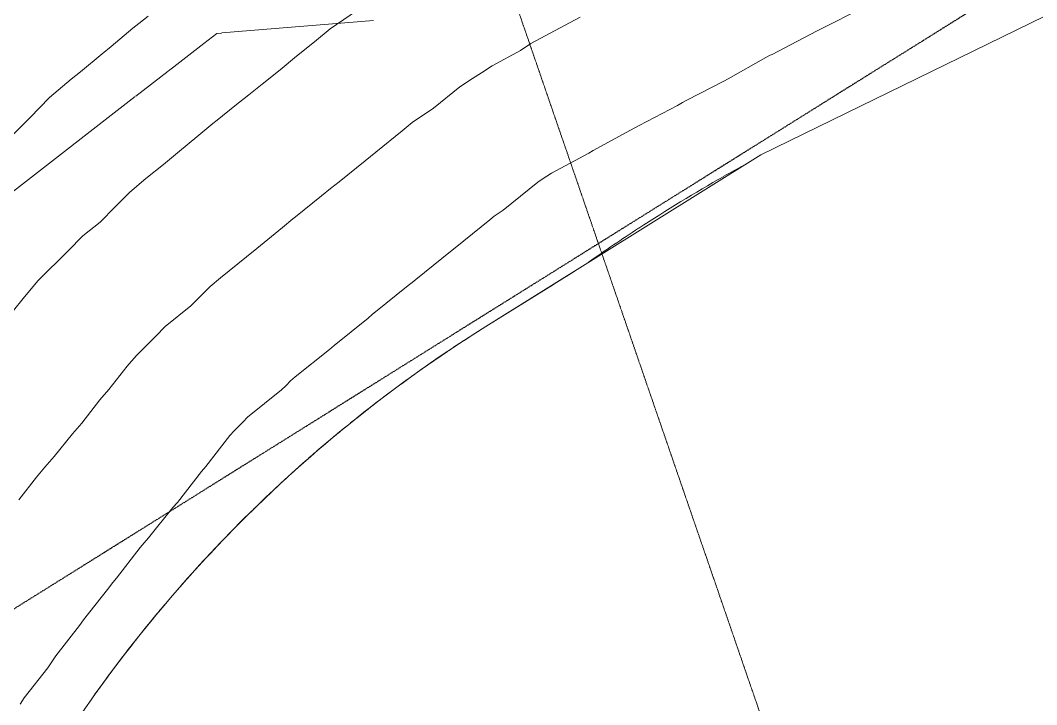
# Model space of a CAD drawing. Header units: millimetres. Extents: x -2612262 to -2065320, y 3717813 to 4283368.
# Drawn here: x -2466321 to -2456795, y 3999578 to 4005988 of the extents above; entities that cross this region are included whole.
import ezdxf

# ---------------------------------------------------------------- set-up
doc = ezdxf.new("R2010")
doc.units = ezdxf.units.MM
for name, pattern in [('Aligning Line', [3.2004, 1.6002, -1.6002]), ('BOUNDARY Tighter', [8, 4, -2, 0, -2]), ('Grid Line', [21, 12, -3, 3, -3])]:
    doc.linetypes.add(name, pattern=pattern)
for name, color, linetype, lineweight in [('A-DETL', 90, 'Continuous', 18), ('A-FLOR', 192, 'Continuous', 5), ('C-TOPO', 7, 'Continuous', 5), ('C-TOPO-MAJR', 7, 'Continuous', 20), ('C-TOPO-MINR', 7, 'Continuous', 5), ('G-ANNO-REFR', 1, 'Aligning Line', 5), ('S-GRID', 1, 'Continuous', 5)]:
    doc.layers.add(name, color=color, linetype=linetype, lineweight=lineweight)
picture_1 = doc.add_image_def('image1.jpg', size_in_pixel=(6528, 5638))

msp = doc.modelspace()

# ---------------------------------------------------------------- linework, layer by layer
at = {"layer": 'A-DETL', "linetype": 'BOUNDARY Tighter', "lineweight": 25}
msp.add_line((-2456192.9, 4006839.9), (-2471949.3, 3996995.6), dxfattribs=at)
at = {"layer": 'A-FLOR'}
for q in [(-2439132.9, 4014597.5), (-2461957.7, 4003120.2)]:
    msp.add_line((-2459381.5, 4004729.8), q, dxfattribs=at)
for points, knots in [([(-2466321, 3998583.2), (-2466255.3, 3998698.2), (-2465681.3, 3999667.1), (-2464672.2, 4000951.9), (-2463191.2, 4002281.8), (-2462379.2, 4002856.9), (-2461957.7, 4003120.2)], [-0.5333333, -0.5333333, -0.5333333, -0.5333333, -0.5, -0.25, -0.125, 0, 0, 0, 0]), ([(-2453777.6, 4000786.2), (-2454409.8, 4000478.1), (-2455511.3, 3999821.1), (-2456498.5, 3999004.2), (-2456915.4, 3998607.8)], [-1, -1, -1, -1, -0.75, -0.5454545, -0.5454545, -0.5454545, -0.5454545])]:
    msp.add_open_spline(points, degree=3, knots=knots, dxfattribs=at)
at = {"layer": 'C-TOPO'}
for p, q in [((-2461130.5, 4003637.1), (-2461321.9, 4003517.5)), ((-2461210.4, 4003587.1), (-2461130.5, 4003637.1)), ((-2461325.3, 4003515.4), (-2461957.7, 4003120.2)), ((-2462259.7, 4002925.6), (-2462177.8, 4002979.6)), ((-2462177.8, 4002979.6), (-2462169.7, 4002984.9)), ((-2462169.7, 4002984.9), (-2462162.1, 4002989.9)), ((-2462622.6, 4002675.6), (-2462627, 4002672.4)), ((-2462608.3, 4002685.8), (-2462588.9, 4002699.6)), ((-2462588.9, 4002699.6), (-2462576.7, 4002708.2)), ((-2462576.7, 4002708.2), (-2462573.4, 4002710.5)), ((-2462944.5, 4002437.9), (-2462950.9, 4002433)), ((-2462980.6, 4002410.3), (-2462966.7, 4002420.9)), ((-2462966.7, 4002420.9), (-2462948.2, 4002435.1)), ((-2462950.9, 4002433), (-2462956.6, 4002428.7)), ((-2463347, 4002118.1), (-2463278.5, 4002174.4)), ((-2463259, 4002190.3), (-2463267.1, 4002183.7)), ((-2463540.9, 4001954.4), (-2463391, 4002081.6)), ((-2463391, 4002081.6), (-2463376, 4002094)), ((-2463376, 4002094), (-2463361.5, 4002106.1)), ((-2463361.5, 4002106.1), (-2463347, 4002118.1)), ((-2463575.4, 4001924.6), (-2463583.8, 4001917.3)), ((-2463565.6, 4001933.1), (-2463572.8, 4001926.8)), ((-2463757.3, 4001763.8), (-2463742.9, 4001776.7)), ((-2463836.4, 4001692), (-2463801.6, 4001723.7)), ((-2463801.6, 4001723.7), (-2463786.6, 4001737.3)), ((-2463864.1, 4001666.5), (-2463875.5, 4001656)), ((-2464155.3, 4001389.6), (-2464167, 4001378.1)), ((-2464136.3, 4001408.2), (-2464128.9, 4001415.4)), ((-2464434.6, 4001107.1), (-2464447.8, 4001093.3)), ((-2464450.5, 4001090.5), (-2464454.8, 4001086)), ((-2464719.9, 4000799.6), (-2464698, 4000824)), ((-2465023.8, 4000448.7), (-2464965.6, 4000518)), ((-2464987.5, 4000492), (-2464998.3, 4000479.3)), ((-2464968, 4000515.2), (-2464970.8, 4000511.8)), ((-2465229.7, 4000195.8), (-2465242.2, 4000180)), ((-2465221.3, 4000206.4), (-2465229.7, 4000195.8)), ((-2465445.4, 3999916), (-2465343.9, 4000049.6)), ((-2465480, 3999869.6), (-2465487, 3999860.2)), ((-2465487, 3999860.2), (-2465500, 3999842.6)), ((-2465670.9, 3999605.5), (-2465625.8, 3999669.3))]:
    msp.add_line(p, q, dxfattribs=at)
at = {"layer": 'C-TOPO', "flags": 128}
for points in [[(-2462162.1, 4002989.9), (-2462060.2, 4003055.5), (-2461957.7, 4003120.2)], [(-2462573.4, 4002710.5), (-2462376.9, 4002846.9), (-2462318.4, 4002886.5)], [(-2462914.4, 4002460.8), (-2462779.1, 4002562), (-2462642.8, 4002661.1)], [(-2463224.9, 4002217.9), (-2463165.1, 4002265.9), (-2462980.6, 4002410.3)], [(-2463742.9, 4001776.7), (-2463568.3, 4001930.7), (-2463560.2, 4001937.7)], [(-2464111, 4001432.9), (-2463957.5, 4001579.6), (-2463875.1, 4001656.3)], [(-2464423.3, 4001118.8), (-2464277.3, 4001268.3), (-2464151.2, 4001393.6)], [(-2464679, 4000845), (-2464583.1, 4000949.5), (-2464444, 4001097.3)], [(-2464942, 4000545.7), (-2464893.8, 4000602), (-2464761.4, 4000753.2)], [(-2465321.5, 4000078.6), (-2465197.5, 4000236.3), (-2465071, 4000392)], [(-2465582.3, 3999729.9), (-2465464.3, 3999890.7), (-2465450.7, 3999909)]]:
    msp.add_lwpolyline(points, dxfattribs=at)
at = {"layer": 'C-TOPO'}
for start, end in [(123.92277, 124.40273), (123.78522, 123.92277), (125.72338, 126.28385), (125.57394, 125.72338), (127.39447, 128.0936), (129.29116, 129.88803), (129.15138, 129.29116), (130.98944, 131.6754), (132.85653, 133.46317), (132.72881, 132.85653), (134.64016, 135.27212), (134.51753, 134.64016), (136.33898, 137.10613), (138.10825, 138.93568), (137.97867, 138.09437), (139.95754, 140.73612), (139.76848, 139.88369), (141.79125, 142.5049), (141.67241, 141.79125), (143.30216, 143.40942), (143.55857, 144.25131)]:
    msp.add_arc((-2455122.4, 3992180), 12900, start, end, dxfattribs=at)
for centre, major_axis, ratio, start_param, end_param in [((-2455533.5, 3992594.9), (8956.4, 8870.3), 0.977027, 1.522478, 1.525621), ((-2455553.9, 3992546.5), (8178.3, 9608.3), 0.977513, 1.473914, 1.475899), ((-2455550.9, 3992552.9), (8282.3, 9513.7), 0.977658, 1.520434, 1.522803), ((-2455555.5, 3992542.3), (8094.4, 9675.6), 0.977835, 1.53743, 1.539807), ((-2455549.1, 3992553), (8302.1, 9496.1), 0.977782, 1.55714, 1.559693), ((-2455553.7, 3992541.1), (8099, 9672.6), 0.977954, 1.572126, 1.574439), ((-2455567.4, 3992517.4), (7624.7, 10054.3), 0.978053, 1.525095, 1.528631), ((-2455580, 3992502.4), (7268.1, 10314.3), 0.977999, 1.524673, 1.527578), ((-2455595, 3992491.8), (6948.5, 10528.1), 0.977759, 1.528008, 1.533927)]:
    msp.add_ellipse(centre, major_axis=major_axis, ratio=ratio, start_param=start_param, end_param=end_param, dxfattribs=at)
for points in [[(-2459544, 4004629.7), (-2459605.3, 4004596), (-2459666.3, 4004561.9), (-2459727.1, 4004527.4)], [(-2459728.4, 4004526.6), (-2459998.6, 4004373.1), (-2460264.1, 4004211.5), (-2460524.5, 4004042)], [(-2460526.5, 4004040.6), (-2460683.6, 4003938.4), (-2460838.8, 4003833.2), (-2460992.1, 4003725.2)]]:
    msp.add_open_spline(points, degree=3, dxfattribs=at)
at = {"layer": 'C-TOPO-MAJR', "color": 8, "lineweight": 15}
for p, q in [((-2463417.8, 4005910), (-2463100.9, 4006123.1)), ((-2463564.3, 4005787.7), (-2463417.8, 4005910)), ((-2463732.9, 4005651.9), (-2463564.3, 4005787.7)), ((-2463886.3, 4005523.9), (-2463732.9, 4005651.9)), ((-2464053.7, 4005389.1), (-2463886.3, 4005523.9)), ((-2464179.2, 4005290.1), (-2464053.7, 4005389.1)), ((-2464309.6, 4005187.5), (-2464179.2, 4005290.1)), ((-2464475.5, 4005053.9), (-2464309.6, 4005187.5)), ((-2464666.6, 4004896.4), (-2464517.4, 4005021)), ((-2464517.4, 4005021), (-2464475.5, 4005053.9)), ((-2464830.2, 4004763.7), (-2464666.6, 4004896.4)), ((-2464980, 4004638.6), (-2464830.2, 4004763.7)), ((-2465144.7, 4004506.7), (-2464980, 4004638.6)), ((-2465294.3, 4004380.1), (-2465144.7, 4004506.7)), ((-2465431.4, 4004240.6), (-2465294.3, 4004380.1)), ((-2465572.2, 4004099.4), (-2465431.4, 4004240.6)), ((-2465734.7, 4003968.4), (-2465572.2, 4004099.4)), ((-2465872.4, 4003830.3), (-2465734.7, 4003968.4)), ((-2466155, 4003550.4), (-2465872.4, 4003830.3)), ((-2466283.4, 4003399.3), (-2466155, 4003550.4)), ((-2466397.8, 4003253.9), (-2466283.4, 4003399.3))]:
    msp.add_line(p, q, dxfattribs=at)
at = {"layer": 'C-TOPO-MINR', "color": 253}
for p, q in [((-2458813.6, 4005909.9), (-2458431.9, 4006103.5)), ((-2465209.7, 4005958.4), (-2465122.1, 4006028.9)), ((-2461268.5, 4005914.3), (-2461075.3, 4006019)), ((-2465469, 4005744.7), (-2465266.5, 4005913.8)), ((-2465266.5, 4005913.8), (-2465209.7, 4005958.4)), ((-2461536.3, 4005770.7), (-2461268.5, 4005914.3)), ((-2459221.9, 4005696), (-2458853.3, 4005890.1)), ((-2458853.3, 4005890.1), (-2458813.6, 4005909.9)), ((-2465555, 4005674.9), (-2465469, 4005744.7)), ((-2461900.1, 4005563.3), (-2461633.8, 4005706.3)), ((-2461633.8, 4005706.3), (-2461536.3, 4005770.7)), ((-2459274.6, 4005669.4), (-2459221.9, 4005696)), ((-2465757.9, 4005505.4), (-2465555, 4005674.9)), ((-2459687.5, 4005440.1), (-2459332.4, 4005641.3)), ((-2459332.4, 4005641.3), (-2459292.5, 4005661)), ((-2459292.5, 4005661), (-2459274.6, 4005669.4)), ((-2465844.3, 4005436.3), (-2465757.9, 4005505.4)), ((-2462082, 4005443.5), (-2461999.1, 4005497.8)), ((-2461999.1, 4005497.8), (-2461900.1, 4005563.3)), ((-2466046.4, 4005265.1), (-2465844.3, 4005436.3)), ((-2462200.9, 4005366.3), (-2462082, 4005443.5)), ((-2460074.7, 4005240.4), (-2459728, 4005419)), ((-2459728, 4005419), (-2459687.5, 4005440.1)), ((-2462448.1, 4005167), (-2462200.9, 4005366.3)), ((-2466231.8, 4005076.5), (-2466046.4, 4005265.1)), ((-2460162.9, 4005191.1), (-2460115.8, 4005217.4)), ((-2460115.8, 4005217.4), (-2460074.7, 4005240.4)), ((-2462649.5, 4005031.5), (-2462448.1, 4005167)), ((-2460522.4, 4005001.9), (-2460162.9, 4005191.1)), ((-2466422.1, 4004885.7), (-2466231.8, 4005076.5)), ((-2462742.6, 4004953.8), (-2462649.5, 4005031.5)), ((-2462989.7, 4004754.8), (-2462742.6, 4004953.8)), ((-2460953, 4004770.5), (-2460601.1, 4004959.3)), ((-2460601.1, 4004959.3), (-2460522.4, 4005001.9)), ((-2463087.6, 4004673.1), (-2462989.7, 4004754.8)), ((-2461343.4, 4004556), (-2460993.4, 4004743.9)), ((-2460993.4, 4004743.9), (-2460953, 4004770.5)), ((-2463333.2, 4004475.2), (-2463087.6, 4004673.1)), ((-2461385, 4004528.5), (-2461343.4, 4004556)), ((-2463413.6, 4004411.8), (-2463333.2, 4004475.2)), ((-2461795.3, 4004210.8), (-2461469.8, 4004473.2)), ((-2461469.8, 4004473.2), (-2461419.8, 4004505.7)), ((-2461419.8, 4004505.7), (-2461385, 4004528.5)), ((-2463741.3, 4004149.4), (-2463497.2, 4004346.1)), ((-2463497.2, 4004346.1), (-2463413.6, 4004411.8)), ((-2461920.9, 4004119.8), (-2461881.2, 4004153)), ((-2461881.2, 4004153), (-2461795.3, 4004210.8)), ((-2463864.3, 4004048.1), (-2463768.3, 4004128.3)), ((-2463768.3, 4004128.3), (-2463741.3, 4004149.4)), ((-2462246.5, 4003857.6), (-2461920.9, 4004119.8)), ((-2464105.4, 4003852.5), (-2463864.3, 4004048.1)), ((-2464445.2, 4003577.2), (-2464202.1, 4003771.7)), ((-2464202.1, 4003771.7), (-2464105.4, 4003852.5)), ((-2462612.7, 4003561.4), (-2462288.9, 4003822.2)), ((-2462288.9, 4003822.2), (-2462246.5, 4003857.6)), ((-2464631, 4003404.7), (-2464542.1, 4003495.1)), ((-2464542.1, 4003495.1), (-2464445.2, 4003577.2)), ((-2463007.2, 4003244.9), (-2462684.7, 4003504.6)), ((-2462684.7, 4003504.6), (-2462648, 4003533.5)), ((-2462648, 4003533.5), (-2462612.7, 4003561.4)), ((-2464722.3, 4003313.2), (-2464631, 4003404.7)), ((-2464962.9, 4003119.1), (-2464722.3, 4003313.2)), ((-2463380.6, 4002941.3), (-2463062, 4003199.8)), ((-2463062, 4003199.8), (-2463019.2, 4003235.5)), ((-2463019.2, 4003235.5), (-2463007.2, 4003244.9)), ((-2465052.5, 4003029.3), (-2464962.9, 4003119.1)), ((-2465236.4, 4002847.1), (-2465052.5, 4003029.3)), ((-2463424.3, 4002904.8), (-2463380.6, 4002941.3)), ((-2465319.9, 4002748.8), (-2465236.4, 4002847.1)), ((-2463745.6, 4002647.7), (-2463424.3, 4002904.8)), ((-2465490.8, 4002531.6), (-2465319.9, 4002748.8)), ((-2463790, 4002610.1), (-2463745.6, 4002647.7)), ((-2463872.4, 4002526.9), (-2463830.6, 4002568.8)), ((-2463830.6, 4002568.8), (-2463790, 4002610.1)), ((-2465574.6, 4002433.2), (-2465490.8, 4002531.6)), ((-2464191.1, 4002269.8), (-2463872.4, 4002526.9)), ((-2465744.3, 4002214.6), (-2465574.6, 4002433.2)), ((-2464232.6, 4002228.2), (-2464191.1, 4002269.8)), ((-2465832, 4002113.9), (-2465744.3, 4002214.6)), ((-2464317.7, 4002143.9), (-2464232.6, 4002228.2)), ((-2466002.7, 4001902.4), (-2465832, 4002113.9)), ((-2464583.8, 4001809.3), (-2464356.4, 4002098.3)), ((-2464356.4, 4002098.3), (-2464317.7, 4002143.9)), ((-2466089.8, 4001802.8), (-2466002.7, 4001902.4)), ((-2466168.6, 4001708.6), (-2466089.8, 4001802.8)), ((-2464623, 4001763.2), (-2464583.8, 4001809.3)), ((-2466334.1, 4001495.7), (-2466168.6, 4001708.6)), ((-2464849.1, 4001472), (-2464623, 4001763.2)), ((-2465118.4, 4001142.2), (-2464890.6, 4001424.4)), ((-2464890.6, 4001424.4), (-2464849.1, 4001472)), ((-2465160.1, 4001094.5), (-2465118.4, 4001142.2)), ((-2465419.2, 4000764.6), (-2465197.8, 4001049.5)), ((-2465197.8, 4001049.5), (-2465160.1, 4001094.5)), ((-2465503.9, 4000657.2), (-2465454.1, 4000723)), ((-2465454.1, 4000723), (-2465419.2, 4000764.6)), ((-2465727.5, 4000373.2), (-2465503.9, 4000657.2)), ((-2465765.8, 4000318.9), (-2465727.5, 4000373.2)), ((-2465988.3, 4000036.3), (-2465765.8, 4000318.9)), ((-2466062.7, 3999923.5), (-2465988.3, 4000036.3)), ((-2466284.4, 3999641.5), (-2466062.7, 3999923.5)), ((-2466321.7, 3999583.7), (-2466284.4, 3999641.5))]:
    msp.add_line(p, q, dxfattribs=at)
at = {"layer": 'C-TOPO-MINR', "color": 254}
for p, q in [((-2464432.9, 4005870), (-2463010.4, 4005988.4)), ((-2464599.7, 4005772.5), (-2464478.7, 4005866.2)), ((-2464478.7, 4005866.2), (-2464436.6, 4005869.7)), ((-2464881.6, 4005554.2), (-2464602.2, 4005770.5)), ((-2465238.9, 4005277.5), (-2464935.9, 4005512.2)), ((-2464932, 4005515.2), (-2464882.7, 4005553.4)), ((-2466414, 4004367.6), (-2465243.5, 4005274))]:
    msp.add_line(p, q, dxfattribs=at)
at = {"layer": 'S-GRID', "linetype": 'Grid Line'}
msp.add_line((-2442428.7, 3950245.9), (-2464000.9, 4012894.6), dxfattribs=at)

# ---------------------------------------------------------------- pictures from other files: only their frames are drawn
at = {"layer": 'G-ANNO-REFR'}
image = msp.add_image(picture_1, insert=(-2382054.9, 4283368.1), size_in_units=(433000, 373966.6), rotation=-122.11743, dxfattribs=at)
image.dxf.flags = 15

doc.saveas('drawing.dxf')
